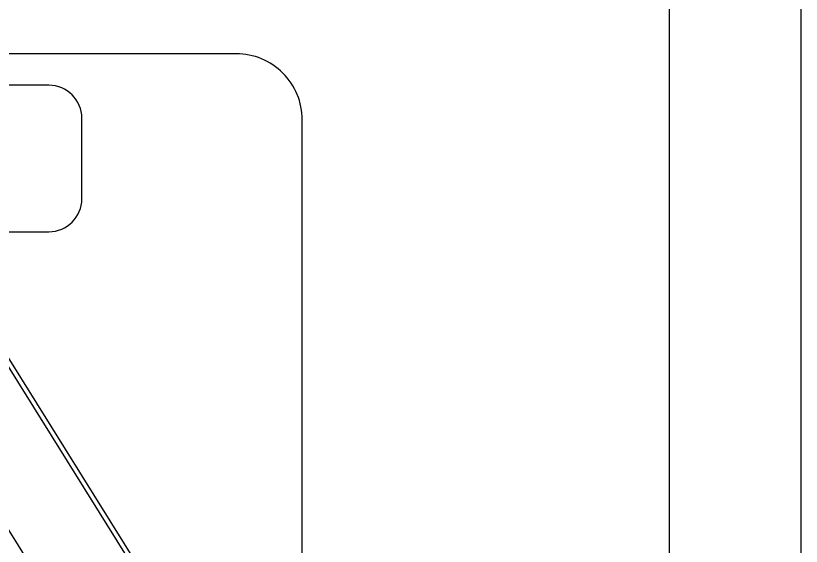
# Model space of a CAD drawing. Header units: feet. Extents: x 5433040 to 5447872, y -5283407 to -5275532.
# Drawn here: x 5445554 to 5446149, y -5282975 to -5282573 of the extents above; entities that cross this region are included whole.
import ezdxf

# ---------------------------------------------------------------- set-up
doc = ezdxf.new("R2010")
doc.units = ezdxf.units.FT
doc.header["$LTSCALE"] = 33
doc.header["$MEASUREMENT"] = 0
for name, color, linetype, lineweight in [('LENS-FURNITURE', 13, 'Continuous', 9), ('LENS-PARTITION', 21, 'Continuous', 25), ('LN-ELEVATION-1', 81, 'Continuous', 25)]:
    doc.layers.add(name, color=color, linetype=linetype, lineweight=lineweight)
doc.layers.add('PDF_Geometry', color=7, linetype='Continuous')

# ---------------------------------------------------------------- blocks, each defined once
blk = doc.blocks.new('PHOROPTER')
at = {"layer": 'LN-ELEVATION-1', "lineweight": 25}
for points in [[(347.2289559834462, -60.6858375254087), (172.3637664475536, 219.501510522794)], [(227.5081932299363, 253.9171995576471), (402.3733827665273, -26.2701484891586)], [(345.8813717633312, -65.13636992964894), (168.0875212373503, 219.7435859530233)]]:
    blk.add_lwpolyline(points, dxfattribs=at)
blk.add_lwpolyline([(566.9349693848634, -34.02664670208469), (235.9349696977952, -34.01213702559471, 0.4142135623730951), (210.9338738246588, -59.01104110479355), (210.9311998411576, -120.0110410419293, 0.4142135623730951), (235.9301039092096, -145.0121369194239), (566.9301036037722, -145.0266465982422, 0.4142135623730951), (591.9311994769523, -120.027742520906), (591.9338734678023, -59.02774257911368, 0.4142135623730951)], format="xyb", close=True, dxfattribs=at)
blk = doc.blocks.new('MOROTISED TABLE-TRIAL SET 950x600')
at = {"layer": 'PDF_Geometry', "lineweight": 25}
blk.add_lwpolyline([(415.5923622683621, 2.18279e-11), (550.0003704861738, 2.18279e-11, 0.4142524001247118), (599.9958994225599, 50.00260162355697), (599.9958994225599, 899.9973678589085, 0.4142518501714829), (550.0003704861738, 950.0000000000218), (50.00260613718999, 950.0000000000218, 0.4142929195148918), (4.605390131e-07, 899.9973678589085), (4.605390131e-07, 50.00260162355697, 0.414163635492108), (50.00260613718999, 2.18279e-11), (415.5923622683621, 2.18279e-11)], format="xyb", dxfattribs=at)

msp = doc.modelspace()

# ---------------------------------------------------------------- linework, layer by layer
at = {"layer": 'LENS-PARTITION'}
msp.add_lwpolyline([(5446148.828446284, -5281626.965723162), (5446048.828446285, -5281626.965723162), (5446048.828446285, -5283226.965723161), (5446148.828446284, -5283226.965723161)], close=True, dxfattribs=at)

# ---------------------------------------------------------------- block references
at = {"rotation": 180}
msp.add_blockref('PHOROPTER', (5445814.921832501, -5282770.952383165), dxfattribs=at)
at = {"layer": 'LENS-FURNITURE', "rotation": 90.00000000000003}
msp.add_blockref('MOROTISED TABLE-TRIAL SET 950x600', (5445770.886495169, -5283202.10685492), dxfattribs=at)

doc.saveas('drawing.dxf')
